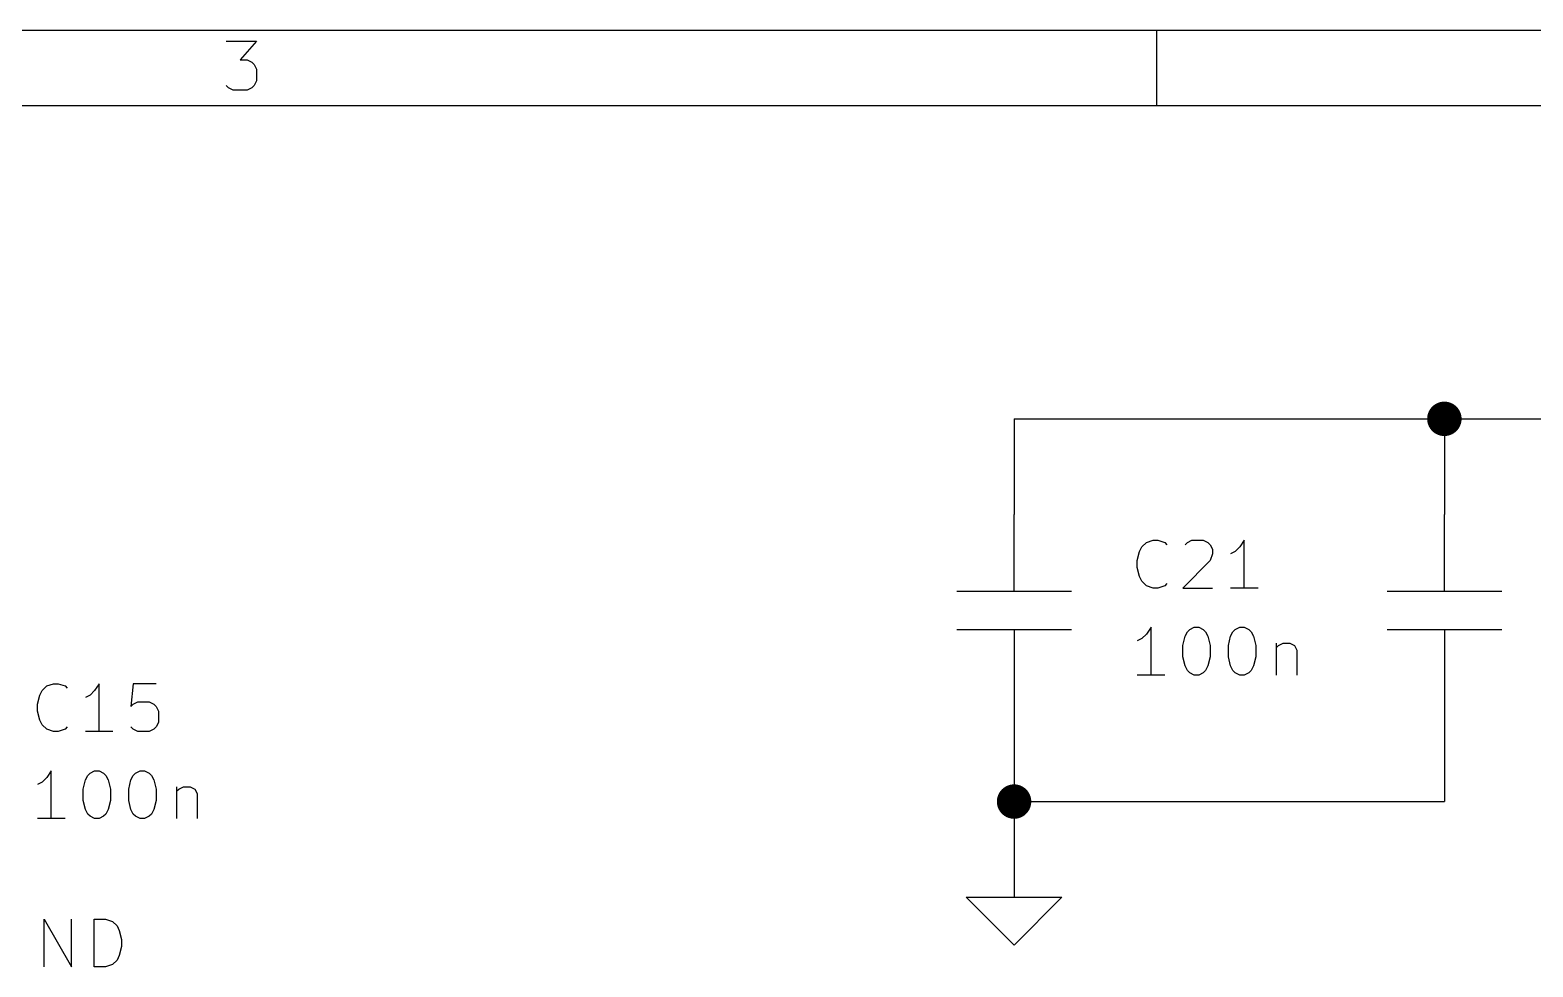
# Model space of a CAD drawing. Extents: x 0.4 to 11.3, y -7.9 to -0.4.
# Drawn here: x 5.121 to 6.693, y -1.373 to -0.394 of the extents above; entities that cross this region are included whole.
import ezdxf

# ---------------------------------------------------------------- set-up
doc = ezdxf.new("R2010")
doc.units = 0
doc.header["$MEASUREMENT"] = 0
for name, color, linetype in [('CYAN2', 4, 'CONTINUOUS'), ('GREEN3', 91, 'CONTINUOUS'), ('RED2', 1, 'CONTINUOUS')]:
    doc.layers.add(name, color=color, linetype=linetype)

msp = doc.modelspace()

# ---------------------------------------------------------------- linework, layer by layer
at = {"layer": 'CYAN2', "linetype": 'CONTINUOUS'}
for p, q in [((6.2884, -0.9292), (6.2956, -0.9268)), ((6.2956, -0.9268), (6.3003, -0.9268)), ((6.3003, -0.9268), (6.3075, -0.9292)), ((6.3313, -0.9292), (6.336, -0.9268)), ((6.336, -0.9268), (6.3479, -0.9268)), ((6.3479, -0.9268), (6.3527, -0.9292)), ((6.3908, -0.9268), (6.386, -0.9339)), ((6.3908, -0.9768), (6.3908, -0.9268)), ((6.2789, -0.9482), (6.2813, -0.9387)), ((6.2813, -0.9387), (6.2837, -0.9339)), ((6.2837, -0.9339), (6.2884, -0.9292)), ((6.3075, -0.9292), (6.3099, -0.9316)), ((6.3289, -0.9316), (6.3313, -0.9292)), ((6.3527, -0.9292), (6.3551, -0.9316)), ((6.3551, -0.9316), (6.3575, -0.9363)), ((6.3575, -0.9411), (6.3551, -0.9482)), ((6.3575, -0.9363), (6.3575, -0.9411)), ((6.3813, -0.9387), (6.3765, -0.9411)), ((6.386, -0.9339), (6.3813, -0.9387)), ((6.2789, -0.9554), (6.2789, -0.9482)), ((6.2813, -0.9649), (6.2789, -0.9554)), ((6.3551, -0.9482), (6.3265, -0.9768)), ((6.2837, -0.9697), (6.2813, -0.9649)), ((6.2884, -0.9744), (6.2837, -0.9697)), ((6.2956, -0.9768), (6.2884, -0.9744)), ((6.3075, -0.9744), (6.3003, -0.9768)), ((6.3099, -0.972), (6.3075, -0.9744)), ((6.3003, -0.9768), (6.2956, -0.9768)), ((6.3265, -0.9768), (6.3575, -0.9768)), ((6.4051, -0.9768), (6.3765, -0.9768)), ((6.2932, -1.0178), (6.2884, -1.0249)), ((6.2932, -1.0678), (6.2932, -1.0178)), ((6.3313, -1.0226), (6.3337, -1.0202)), ((6.3337, -1.0202), (6.3384, -1.0178)), ((6.3384, -1.0178), (6.3432, -1.0178)), ((6.3432, -1.0178), (6.3479, -1.0202)), ((6.3479, -1.0202), (6.3503, -1.0226)), ((6.3789, -1.0226), (6.3813, -1.0202)), ((6.3813, -1.0202), (6.386, -1.0178)), ((6.386, -1.0178), (6.3908, -1.0178)), ((6.3908, -1.0178), (6.3956, -1.0202)), ((6.3956, -1.0202), (6.3979, -1.0226)), ((6.2837, -1.0297), (6.2789, -1.0321)), ((6.2884, -1.0249), (6.2837, -1.0297)), ((6.3265, -1.0369), (6.3289, -1.0273)), ((6.3265, -1.0488), (6.3265, -1.0369)), ((6.3289, -1.0273), (6.3313, -1.0226)), ((6.3503, -1.0226), (6.3527, -1.0273)), ((6.3527, -1.0273), (6.3551, -1.0369)), ((6.3551, -1.0369), (6.3551, -1.0488)), ((6.3741, -1.0369), (6.3765, -1.0273)), ((6.3741, -1.0488), (6.3741, -1.0369)), ((6.3765, -1.0273), (6.3789, -1.0226)), ((6.3979, -1.0226), (6.4003, -1.0273)), ((6.4003, -1.0273), (6.4027, -1.0369)), ((6.4027, -1.0369), (6.4027, -1.0488)), ((6.4241, -1.0345), (6.4241, -1.0678)), ((6.4241, -1.0392), (6.4265, -1.0369)), ((6.4265, -1.0369), (6.4313, -1.0345)), ((6.4313, -1.0345), (6.4384, -1.0345)), ((6.4384, -1.0345), (6.4432, -1.0369)), ((6.4432, -1.0369), (6.4456, -1.0416)), ((6.3289, -1.0583), (6.3265, -1.0488)), ((6.3551, -1.0488), (6.3527, -1.0583)), ((6.3765, -1.0583), (6.3741, -1.0488)), ((6.4027, -1.0488), (6.4003, -1.0583)), ((6.4456, -1.0416), (6.4456, -1.0678)), ((6.3075, -1.0678), (6.2789, -1.0678)), ((6.3313, -1.063), (6.3289, -1.0583)), ((6.3337, -1.0654), (6.3313, -1.063)), ((6.3384, -1.0678), (6.3337, -1.0654)), ((6.3432, -1.0678), (6.3384, -1.0678)), ((6.3479, -1.0654), (6.3432, -1.0678)), ((6.3503, -1.063), (6.3479, -1.0654)), ((6.3527, -1.0583), (6.3503, -1.063)), ((6.3789, -1.063), (6.3765, -1.0583)), ((6.3813, -1.0654), (6.3789, -1.063)), ((6.386, -1.0678), (6.3813, -1.0654)), ((6.3908, -1.0678), (6.386, -1.0678)), ((6.3956, -1.0654), (6.3908, -1.0678)), ((6.3979, -1.063), (6.3956, -1.0654)), ((6.4003, -1.0583), (6.3979, -1.063)), ((5.1313, -1.0887), (5.1337, -1.0839)), ((5.1337, -1.0839), (5.1384, -1.0792)), ((5.1384, -1.0792), (5.1456, -1.0768)), ((5.1456, -1.0768), (5.1503, -1.0768)), ((5.1503, -1.0768), (5.1575, -1.0792)), ((5.1575, -1.0792), (5.1599, -1.0816)), ((5.1884, -1.0839), (5.1837, -1.0887)), ((5.1932, -1.0768), (5.1884, -1.0839)), ((5.1932, -1.1268), (5.1932, -1.0768)), ((5.2289, -1.0768), (5.2265, -1.1006)), ((5.2527, -1.0768), (5.2289, -1.0768)), ((5.1289, -1.0982), (5.1313, -1.0887)), ((5.1289, -1.1054), (5.1289, -1.0982)), ((5.1837, -1.0887), (5.1789, -1.0911)), ((5.2265, -1.1006), (5.2289, -1.0982)), ((5.2289, -1.0982), (5.2337, -1.0959)), ((5.2337, -1.0959), (5.2456, -1.0959)), ((5.2456, -1.0959), (5.2503, -1.0982)), ((5.2503, -1.0982), (5.2527, -1.1006)), ((5.1313, -1.1149), (5.1289, -1.1054)), ((5.1337, -1.1197), (5.1313, -1.1149)), ((5.2527, -1.1006), (5.2551, -1.1054)), ((5.2551, -1.1054), (5.2551, -1.1173)), ((5.1384, -1.1244), (5.1337, -1.1197)), ((5.1456, -1.1268), (5.1384, -1.1244)), ((5.1503, -1.1268), (5.1456, -1.1268)), ((5.1575, -1.1244), (5.1503, -1.1268)), ((5.1599, -1.122), (5.1575, -1.1244)), ((5.2075, -1.1268), (5.1789, -1.1268)), ((5.2289, -1.1244), (5.2265, -1.122)), ((5.2337, -1.1268), (5.2289, -1.1244)), ((5.2456, -1.1268), (5.2337, -1.1268)), ((5.2503, -1.1244), (5.2456, -1.1268)), ((5.2527, -1.122), (5.2503, -1.1244)), ((5.2551, -1.1173), (5.2527, -1.122)), ((5.1384, -1.1749), (5.1337, -1.1797)), ((5.1432, -1.1678), (5.1384, -1.1749)), ((5.1432, -1.2178), (5.1432, -1.1678)), ((5.1765, -1.1869), (5.1789, -1.1773)), ((5.1789, -1.1773), (5.1813, -1.1726)), ((5.1813, -1.1726), (5.1837, -1.1702)), ((5.1837, -1.1702), (5.1884, -1.1678)), ((5.1884, -1.1678), (5.1932, -1.1678)), ((5.1932, -1.1678), (5.1979, -1.1702)), ((5.1979, -1.1702), (5.2003, -1.1726)), ((5.2003, -1.1726), (5.2027, -1.1773)), ((5.2027, -1.1773), (5.2051, -1.1869)), ((5.2241, -1.1869), (5.2265, -1.1773)), ((5.2265, -1.1773), (5.2289, -1.1726)), ((5.2289, -1.1726), (5.2313, -1.1702)), ((5.2313, -1.1702), (5.236, -1.1678)), ((5.236, -1.1678), (5.2408, -1.1678)), ((5.2408, -1.1678), (5.2456, -1.1702)), ((5.2456, -1.1702), (5.2479, -1.1726)), ((5.2479, -1.1726), (5.2503, -1.1773)), ((5.2503, -1.1773), (5.2527, -1.1869)), ((5.1337, -1.1797), (5.1289, -1.1821)), ((5.1765, -1.1988), (5.1765, -1.1869)), ((5.2051, -1.1869), (5.2051, -1.1988)), ((5.2241, -1.1988), (5.2241, -1.1869)), ((5.2527, -1.1869), (5.2527, -1.1988)), ((5.2741, -1.1845), (5.2741, -1.2178)), ((5.2741, -1.1892), (5.2765, -1.1869)), ((5.2765, -1.1869), (5.2813, -1.1845)), ((5.2813, -1.1845), (5.2884, -1.1845)), ((5.2884, -1.1845), (5.2932, -1.1869)), ((5.2932, -1.1869), (5.2956, -1.1916)), ((5.2956, -1.1916), (5.2956, -1.2178)), ((5.1789, -1.2083), (5.1765, -1.1988)), ((5.1813, -1.213), (5.1789, -1.2083)), ((5.2027, -1.2083), (5.2003, -1.213)), ((5.2051, -1.1988), (5.2027, -1.2083)), ((5.2265, -1.2083), (5.2241, -1.1988)), ((5.2289, -1.213), (5.2265, -1.2083)), ((5.2503, -1.2083), (5.2479, -1.213)), ((5.2527, -1.1988), (5.2503, -1.2083)), ((5.1575, -1.2178), (5.1289, -1.2178)), ((5.1837, -1.2154), (5.1813, -1.213)), ((5.1884, -1.2178), (5.1837, -1.2154)), ((5.1932, -1.2178), (5.1884, -1.2178)), ((5.1979, -1.2154), (5.1932, -1.2178)), ((5.2003, -1.213), (5.1979, -1.2154)), ((5.2313, -1.2154), (5.2289, -1.213)), ((5.236, -1.2178), (5.2313, -1.2154)), ((5.2408, -1.2178), (5.236, -1.2178)), ((5.2456, -1.2154), (5.2408, -1.2178)), ((5.2479, -1.213), (5.2456, -1.2154)), ((5.1357, -1.3728), (5.1357, -1.3228)), ((5.1357, -1.3228), (5.1643, -1.3728)), ((5.1643, -1.3728), (5.1643, -1.3228)), ((5.1881, -1.3728), (5.1881, -1.3228)), ((5.1881, -1.3228), (5.2, -1.3228)), ((5.2, -1.3228), (5.2071, -1.3252)), ((5.2071, -1.3252), (5.2119, -1.3299)), ((5.2119, -1.3299), (5.2143, -1.3347)), ((5.2143, -1.3347), (5.2167, -1.3442)), ((5.2167, -1.3514), (5.2143, -1.3609)), ((5.2167, -1.3442), (5.2167, -1.3514)), ((5.2119, -1.3657), (5.2071, -1.3704)), ((5.2143, -1.3609), (5.2119, -1.3657)), ((5.2, -1.3728), (5.1881, -1.3728)), ((5.2071, -1.3704), (5.2, -1.3728))]:
    msp.add_line(p, q, dxfattribs=at)
at = {"layer": 'GREEN3', "linetype": 'CONTINUOUS'}
for p, q in [((6.15, -0.8), (6.15, -0.9)), ((6.15, -0.8), (6.6, -0.8)), ((6.6, -0.8), (6.6, -0.9)), ((6.6, -0.8), (6.95, -0.8)), ((6.15, -1.1), (6.15, -1.2)), ((6.6, -1.1), (6.6, -1.2)), ((6.15, -1.2), (6.15, -1.25)), ((6.15, -1.2), (6.6, -1.2))]:
    msp.add_line(p, q, dxfattribs=at)
at = {"layer": 'GREEN3', "const_width": 0.018}
for points in [[(6.591, -0.8, 1), (6.609, -0.8, 1)], [(6.141, -1.2, 1), (6.159, -1.2, 1)]]:
    msp.add_lwpolyline(points, format="xyb", close=True, dxfattribs=at)
at = {"layer": 'RED2', "linetype": 'CONTINUOUS'}
for p, q in [((0.3937, -0.3937), (11.2993, -0.3937)), ((5.3262, -0.4053), (5.3578, -0.4053)), ((5.3578, -0.4053), (5.3408, -0.4248)), ((6.2992, -0.4724), (6.2992, -0.3937)), ((5.3408, -0.4248), (5.3481, -0.4248)), ((5.3481, -0.4248), (5.353, -0.4272)), ((5.353, -0.4272), (5.3554, -0.4296)), ((5.3554, -0.4296), (5.3578, -0.4345)), ((5.3578, -0.4345), (5.3578, -0.4467)), ((5.3286, -0.454), (5.3262, -0.4516)), ((5.3335, -0.4564), (5.3286, -0.454)), ((5.353, -0.454), (5.3481, -0.4564)), ((5.3554, -0.4516), (5.353, -0.454)), ((5.3578, -0.4467), (5.3554, -0.4516)), ((5.3481, -0.4564), (5.3335, -0.4564)), ((0.4724, -0.4724), (11.2206, -0.4724)), ((6.15, -0.98), (6.15, -0.9)), ((6.6, -0.98), (6.6, -0.9)), ((6.09, -0.98), (6.21, -0.98)), ((6.54, -0.98), (6.66, -0.98)), ((6.09, -1.02), (6.21, -1.02)), ((6.15, -1.02), (6.15, -1.1)), ((6.54, -1.02), (6.66, -1.02)), ((6.6, -1.02), (6.6, -1.1)), ((6.15, -1.25), (6.15, -1.3)), ((6.15, -1.35), (6.1, -1.3)), ((6.1, -1.3), (6.15, -1.3)), ((6.15, -1.3), (6.2, -1.3)), ((6.2, -1.3), (6.15, -1.35))]:
    msp.add_line(p, q, dxfattribs=at)

doc.saveas('drawing.dxf')
